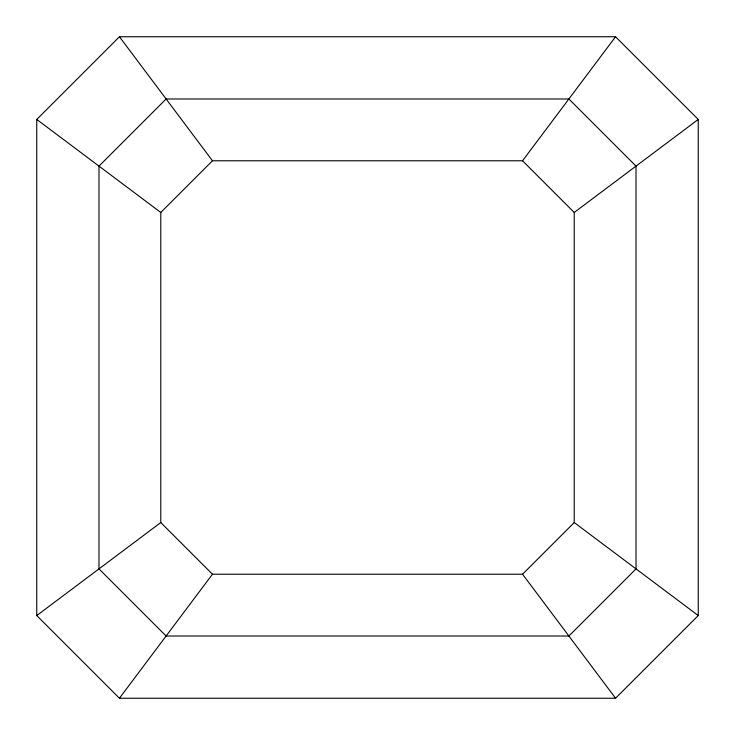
<?xml version="1.0" encoding="UTF-8"?>
<svg xmlns="http://www.w3.org/2000/svg" width="735" height="735" viewBox="0 0 735 735"><rect width="100%" height="100%" fill="white"/><g stroke="black" fill="none" stroke-linecap="round" stroke-linejoin="round"><path stroke-width="1.1" d="M119.438 698.25L615.562 698.25L698.25 615.562L698.25 119.438L615.562 36.75L119.438 36.75L36.75 119.438L36.75 615.562L119.438 698.25L212.461 574.219L522.539 574.219L574.219 522.539L574.219 212.461L522.539 160.781L212.461 160.781L160.781 212.461L160.781 522.539L212.461 574.219M522.539 160.781L615.562 36.75M36.75 615.562L160.781 522.539M574.219 212.461L698.25 119.438M36.75 119.438L160.781 212.461M574.219 522.539L698.25 615.562M119.438 36.75L212.461 160.781M522.539 574.219L615.562 698.25M166.119 98.986L98.986 166.119L98.986 568.881L166.119 636.014L568.881 636.014L636.014 568.881L636.014 166.119L568.881 98.986L166.119 98.986"/></g></svg>
